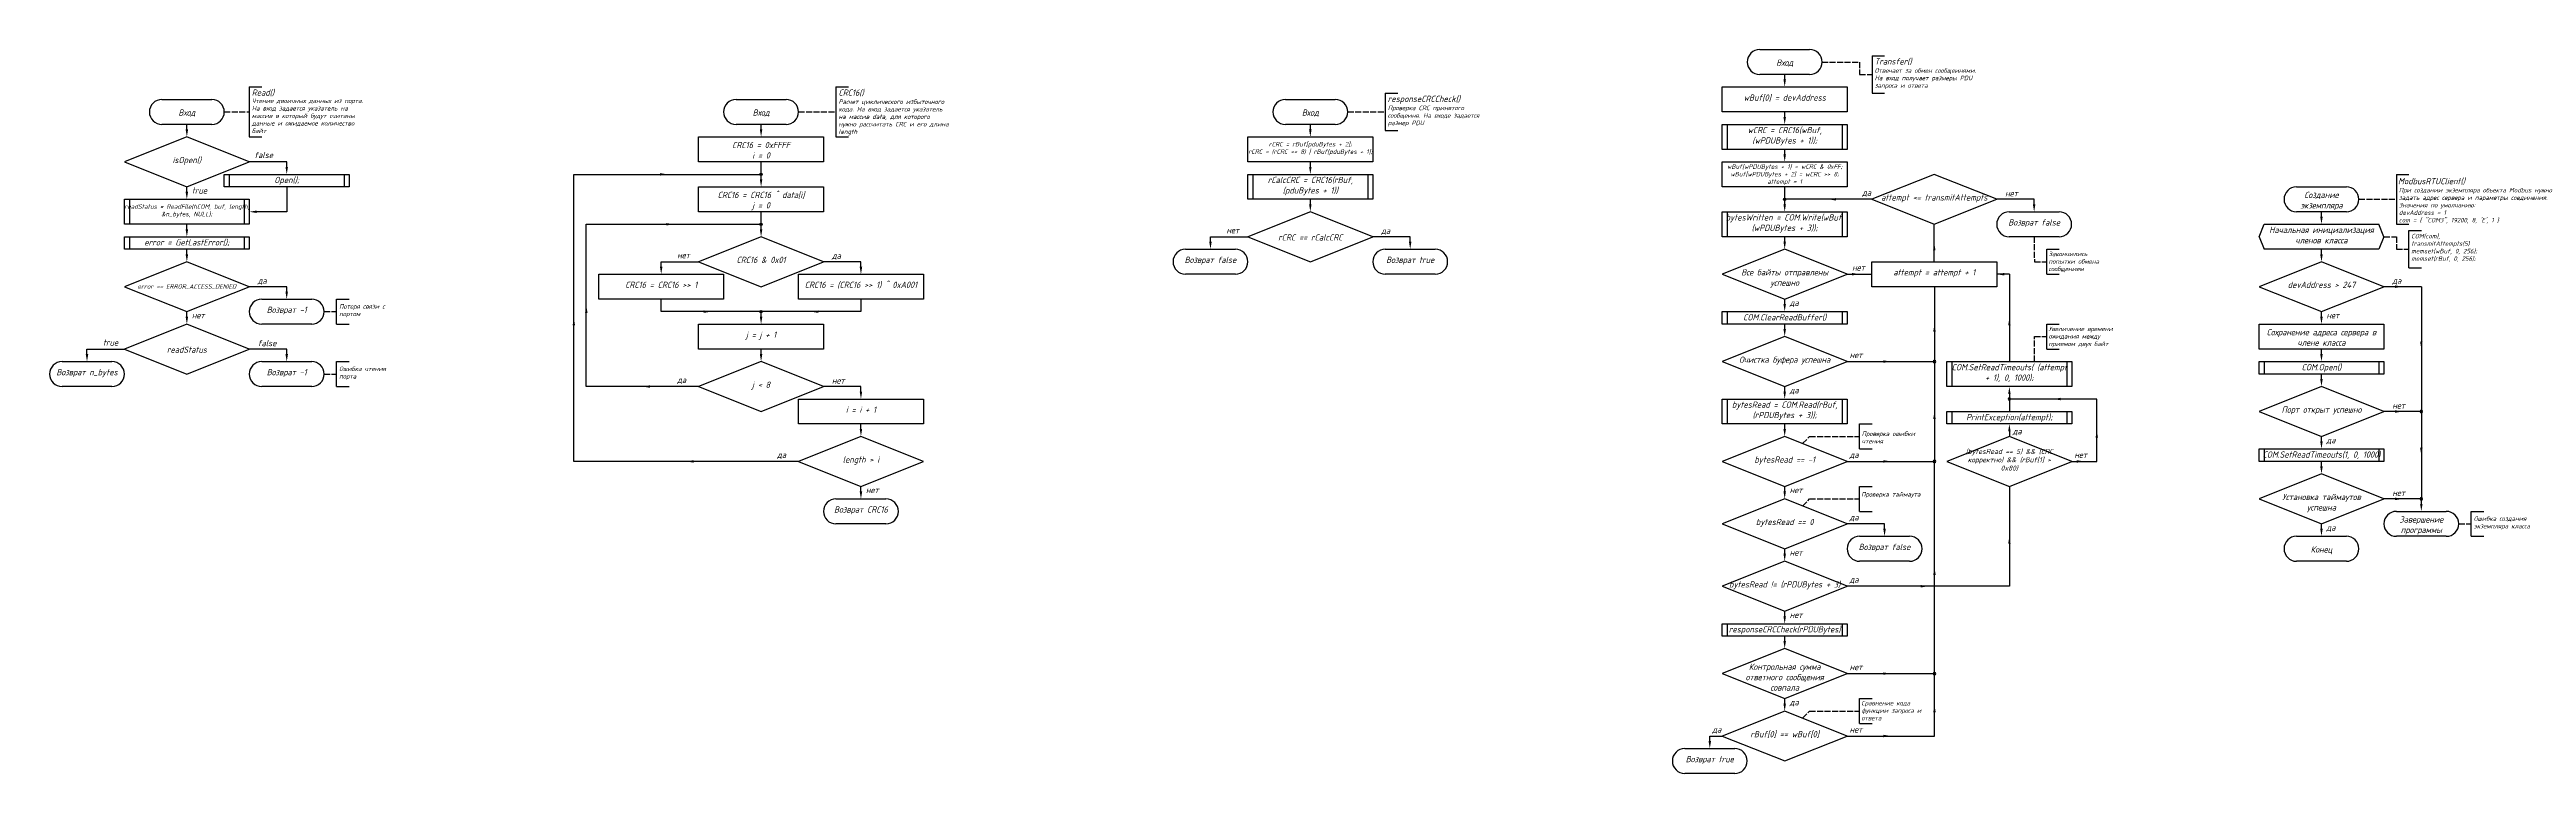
# Model space of a CAD drawing. Header units: millimetres. Extents: x -10 to 7940, y -346 to 297.
# Drawn here: x 2910 to 3902, y 5 to 295 of the extents above; entities that cross this region are included whole.
import ezdxf

# ---------------------------------------------------------------- set-up
doc = ezdxf.new("R2010")
doc.units = ezdxf.units.MM
doc.linetypes.add('ACAD_ISO02W100', pattern=[15, 12, -3])
doc.layers.add('С_обычная', color=7, linetype='Continuous', lineweight=30)
doc.layers.add('С_Штриховые', color=7, linetype='ACAD_ISO02W100', lineweight=30)
doc.styles.add('Гост', font='isocpeur.ttf', dxfattribs={"width": 0.9, "oblique": 15})

# ---------------------------------------------------------------- blocks, each defined once
blk = doc.blocks.new('A$C232F50DB')
at = {"layer": 'С_обычная'}
for p, q in [((-2.95, -0.36), (17.05, -0.36)), ((17.05, -10.36), (-2.95, -10.36))]:
    blk.add_line(p, q, dxfattribs=at)
for centre, start, end in [((-2.95, -5.36), 90, 270), ((17.05, -5.36), 270, 90)]:
    blk.add_arc(centre, 5, start, end, dxfattribs=at)
blk = doc.blocks.new('A$C38F65341')
at = {"layer": 'С_обычная'}
h = blk.add_hatch(color=256, dxfattribs=at)
h.dxf.hatch_style = 1
h.paths.add_polyline_path([(0.5, 0, 1), (-0.5, 0, 1)])
blk.add_circle((0, 0), 0.5, dxfattribs=at)

msp = doc.modelspace()

# ---------------------------------------------------------------- linework, layer by layer
at = {"layer": 'С_обычная'}
for p, q in [((3595, 295), (3615, 295)), ((3640, 292.5), (3645, 292.5)), ((3640, 292.5), (3640, 277.5)), ((2990, 280), (2995, 280)), ((2990, 280), (2990, 260)), ((3225, 280), (3230, 280)), ((3225, 280), (3225, 260)), ((3580, 280), (3630, 280)), ((3580, 270), (3580, 280)), ((3615, 285), (3595, 285)), ((3605, 283), (3605, 285)), ((3630, 280), (3630, 270)), ((2955, 275), (2975, 275)), ((3185, 275), (3205, 275)), ((3405, 275), (3425, 275)), ((3445, 277.5), (3450, 277.5)), ((3445, 277.5), (3445, 262.5)), ((3630, 270), (3580, 270)), ((3605, 268), (3605, 270)), ((3640, 277.5), (3645, 277.5)), ((2965, 260), (2940, 250)), ((2975, 265), (2955, 265)), ((2965, 263), (2965, 265)), ((2990, 250), (2965, 260)), ((2990, 260), (2995, 260)), ((3170, 260), (3220, 260)), ((3170, 250), (3170, 260)), ((3205, 265), (3185, 265)), ((3195, 263), (3195, 265)), ((3220, 260), (3220, 250)), ((3225, 260), (3230, 260)), ((3390, 260), (3440, 260)), ((3390, 250), (3390, 260)), ((3425, 265), (3405, 265)), ((3415, 263), (3415, 265)), ((3440, 260), (3440, 250)), ((3445, 262.5), (3450, 262.5)), ((3580, 265), (3630, 265)), ((3580, 255), (3580, 265)), ((3582, 265), (3582, 255)), ((3628, 265), (3628, 255)), ((3630, 265), (3630, 255)), ((2940, 250), (2965, 240)), ((2965, 240), (2990, 250)), ((3005, 250), (2990, 250)), ((3005, 248), (3005, 250)), ((3220, 250), (3170, 250)), ((3195, 243), (3195, 250)), ((3440, 250), (3390, 250)), ((3415, 248), (3415, 250)), ((3630, 255), (3580, 255)), ((3580, 250), (3630, 250)), ((3580, 240), (3580, 250)), ((3605, 253), (3605, 255)), ((3630, 250), (3630, 240)), ((2965, 238), (2965, 240)), ((2980, 245), (3030, 245)), ((2980, 240), (2980, 245)), ((3030, 240), (2980, 240)), ((2982, 245), (2982, 240)), ((3005, 240), (3005, 230)), ((3028, 245), (3028, 240)), ((3030, 245), (3030, 240)), ((3120, 130), (3120, 245)), ((3120, 245), (3195, 245)), ((3170, 240), (3220, 240)), ((3170, 230), (3170, 240)), ((3220, 240), (3220, 230)), ((3390, 245), (3440, 245)), ((3390, 235), (3390, 245)), ((3392, 245), (3392, 235)), ((3438, 245), (3438, 235)), ((3440, 245), (3440, 235)), ((3630, 240), (3580, 240)), ((3605, 233), (3605, 240)), ((3664.92, 245), (3639.92, 235)), ((3689.92, 235), (3664.92, 245)), ((3810, 240), (3830, 240)), ((3850, 245), (3855, 245)), ((3850, 245), (3850, 225)), ((2940, 235), (2990, 235)), ((2940, 225), (2940, 235)), ((2942, 235), (2942, 225)), ((2988, 235), (2988, 225)), ((2990, 235), (2990, 225)), ((3005, 230), (2993, 230)), ((3220, 230), (3170, 230)), ((3195, 223), (3195, 230)), ((3440, 235), (3390, 235)), ((3415, 230), (3390, 220)), ((3415, 233), (3415, 235)), ((3440, 220), (3415, 230)), ((3580, 230), (3630, 230)), ((3580, 220), (3580, 230)), ((3582, 230), (3582, 220)), ((3640, 235), (3605, 235)), ((3628, 230), (3628, 220)), ((3630, 230), (3630, 220)), ((3639.92, 235), (3664.92, 225)), ((3664.92, 225), (3689.92, 235)), ((3704.92, 235), (3689.92, 235)), ((3704.92, 233), (3704.92, 235)), ((3830, 230), (3810, 230)), ((3820, 228), (3820, 230)), ((2990, 225), (2940, 225)), ((2940, 220), (2990, 220)), ((2940, 215), (2940, 220)), ((2942, 220), (2942, 215)), ((2965, 223), (2965, 225)), ((2988, 220), (2988, 215)), ((2990, 220), (2990, 215)), ((3125, 160), (3125, 225)), ((3125, 225), (3195, 225)), ((3195, 220), (3170, 210)), ((3220, 210), (3195, 220)), ((3375, 218), (3375, 220)), ((3375, 220), (3390, 220)), ((3390, 220), (3415, 210)), ((3415, 210), (3440, 220)), ((3455, 220), (3440, 220)), ((3455, 218), (3455, 220)), ((3630, 220), (3580, 220)), ((3605, 218), (3605, 220)), ((3664.92, 210), (3664.92, 225)), ((3795, 220), (3797, 225)), ((3795, 220), (3797, 215)), ((3797, 225), (3843, 225)), ((3845, 220), (3843, 225)), ((3845, 220), (3843, 215)), ((3850, 225), (3855, 225)), ((3855, 222.5), (3860, 222.5)), ((3855, 207.5), (3855, 222.5)), ((2990, 215), (2940, 215)), ((2965, 210), (2940, 200)), ((2965, 213), (2965, 215)), ((2990, 200), (2965, 210)), ((3155, 208), (3155, 210)), ((3155, 210), (3170, 210)), ((3170, 210), (3195, 200)), ((3195, 200), (3220, 210)), ((3235, 210), (3220, 210)), ((3235, 208), (3235, 210)), ((3605, 215), (3580, 205)), ((3630, 205), (3605, 215)), ((3639.92, 210), (3689.92, 210)), ((3639.92, 200), (3639.92, 210)), ((3689.92, 210), (3689.92, 200)), ((3710, 215), (3715, 215)), ((3710, 205), (3710, 215)), ((3820, 210), (3795, 200)), ((3843, 215), (3797, 215)), ((3820, 213), (3820, 215)), ((3845, 200), (3820, 210)), ((2940, 200), (2965, 190)), ((2965, 190), (2990, 200)), ((3005, 200), (2990, 200)), ((3005, 198), (3005, 200)), ((3130, 205), (3180, 205)), ((3130, 195), (3130, 205)), ((3180, 205), (3180, 195)), ((3210, 205), (3260, 205)), ((3210, 195), (3210, 205)), ((3260, 205), (3260, 195)), ((3580, 205), (3605, 195)), ((3605, 195), (3630, 205)), ((3630, 205), (3639.92, 205)), ((3689.92, 200), (3639.92, 200)), ((3665, 200), (3665, 170)), ((3695, 205), (3689.92, 205)), ((3695, 205), (3695, 170)), ((3710, 205), (3715, 205)), ((3795, 200), (3820, 190)), ((3820, 190), (3845, 200)), ((3860, 200), (3845, 200)), ((3855, 207.5), (3860, 207.5)), ((3860, 200), (3860, 150)), ((2965, 188), (2965, 190)), ((3025, 195), (3030, 195)), ((3025, 185), (3025, 195)), ((3180, 195), (3130, 195)), ((3155, 190), (3155, 195)), ((3195, 190), (3155, 190)), ((3195, 188), (3195, 190)), ((3235, 190), (3195, 190)), ((3260, 195), (3210, 195)), ((3235, 195), (3235, 190)), ((3580, 190), (3630, 190)), ((3580, 185), (3580, 190)), ((3582, 190), (3582, 185)), ((3605, 193), (3605, 195)), ((3628, 190), (3628, 185)), ((3630, 190), (3630, 185)), ((3820, 188), (3820, 190)), ((2965, 185), (2940, 175)), ((2990, 175), (2965, 185)), ((3025, 185), (3030, 185)), ((3170, 185), (3220, 185)), ((3170, 175), (3170, 185)), ((3220, 185), (3220, 175)), ((3630, 185), (3580, 185)), ((3605, 180), (3580, 170)), ((3605, 183), (3605, 185)), ((3630, 170), (3605, 180)), ((3710, 185), (3715, 185)), ((3710, 175), (3710, 185)), ((3795, 185), (3845, 185)), ((3795, 175), (3795, 185)), ((3845, 185), (3845, 175)), ((2925, 173), (2925, 175)), ((2925, 175), (2940, 175)), ((2940, 175), (2965, 165)), ((2965, 165), (2990, 175)), ((3005, 175), (2990, 175)), ((3005, 173), (3005, 175)), ((3025, 170), (3030, 170)), ((3025, 160), (3025, 170)), ((3220, 175), (3170, 175)), ((3195, 170), (3170, 160)), ((3195, 173), (3195, 175)), ((3220, 160), (3195, 170)), ((3580, 170), (3605, 160)), ((3605, 160), (3630, 170)), ((3630, 170), (3665, 170)), ((3665, 170), (3665, 130)), ((3670, 170), (3720, 170)), ((3670, 160), (3670, 170)), ((3672, 170), (3672, 160)), ((3710, 175), (3715, 175)), ((3718, 170), (3718, 160)), ((3720, 170), (3720, 160)), ((3845, 175), (3795, 175)), ((3795, 170), (3845, 170)), ((3795, 165), (3795, 170)), ((3797, 170), (3797, 165)), ((3820, 173), (3820, 175)), ((3843, 170), (3843, 165)), ((3845, 170), (3845, 165)), ((3025, 160), (3030, 160)), ((3170, 160), (3125, 160)), ((3170, 160), (3195, 150)), ((3195, 150), (3220, 160)), ((3235, 160), (3220, 160)), ((3235, 158), (3235, 160)), ((3605, 158), (3605, 160)), ((3720, 160), (3670, 160)), ((3845, 165), (3795, 165)), ((3820, 160), (3795, 150)), ((3820, 163), (3820, 165)), ((3845, 150), (3820, 160)), ((3210, 155), (3260, 155)), ((3210, 145), (3210, 155)), ((3260, 155), (3260, 145)), ((3580, 155), (3630, 155)), ((3580, 145), (3580, 155)), ((3582, 155), (3582, 145)), ((3628, 155), (3628, 145)), ((3630, 155), (3630, 145)), ((3670, 150), (3720, 150)), ((3670, 145), (3670, 150)), ((3672, 150), (3672, 145)), ((3695, 157), (3695, 150)), ((3730, 155), (3695, 155)), ((3718, 150), (3718, 145)), ((3720, 150), (3720, 145)), ((3730, 130), (3730, 155)), ((3795, 150), (3820, 140)), ((3820, 140), (3845, 150)), ((3860, 150), (3845, 150)), ((3860, 150), (3860, 115)), ((3260, 145), (3210, 145)), ((3235, 140), (3210, 130)), ((3235, 143), (3235, 145)), ((3260, 130), (3235, 140)), ((3630, 145), (3580, 145)), ((3605, 140), (3580, 130)), ((3605, 143), (3605, 145)), ((3630, 130), (3605, 140)), ((3635, 145), (3640, 145)), ((3635, 135), (3635, 145)), ((3720, 145), (3670, 145)), ((3695, 140), (3670, 130)), ((3695, 142), (3695, 140)), ((3720, 130), (3695, 140)), ((3820, 138), (3820, 140)), ((3210, 130), (3120, 130)), ((3210, 130), (3235, 120)), ((3235, 120), (3260, 130)), ((3580, 130), (3605, 120)), ((3605, 120), (3630, 130)), ((3630, 130), (3665, 130)), ((3635, 135), (3640, 135)), ((3665, 45), (3665, 130)), ((3670, 130), (3695, 120)), ((3695, 120), (3720, 130)), ((3720, 130), (3730, 130)), ((3795, 135), (3845, 135)), ((3795, 130), (3795, 135)), ((3845, 130), (3795, 130)), ((3797, 135), (3797, 130)), ((3820, 128), (3820, 130)), ((3843, 135), (3843, 130)), ((3845, 135), (3845, 130)), ((3235, 118), (3235, 120)), ((3605, 118), (3605, 120)), ((3635, 120), (3640, 120)), ((3635, 110), (3635, 120)), ((3695, 120), (3695, 80)), ((3820, 125), (3795, 115)), ((3845, 115), (3820, 125)), ((3605, 115), (3580, 105)), ((3630, 105), (3605, 115)), ((3635, 110), (3640, 110)), ((3795, 115), (3820, 105)), ((3820, 105), (3845, 115)), ((3860, 115), (3845, 115)), ((3860, 113), (3860, 115)), ((3880, 110), (3885, 110)), ((3880, 100), (3880, 110)), ((3580, 105), (3605, 95)), ((3605, 95), (3630, 105)), ((3645, 105), (3630, 105)), ((3645, 103), (3645, 105)), ((3810, 100), (3830, 100)), ((3820, 103), (3820, 105)), ((3880, 100), (3885, 100)), ((3605, 90), (3580, 80)), ((3605, 93), (3605, 95)), ((3630, 80), (3605, 90)), ((3830, 90), (3810, 90)), ((3580, 80), (3605, 70)), ((3605, 70), (3630, 80)), ((3695, 80), (3630, 80)), ((3605, 68), (3605, 70)), ((3580, 65), (3630, 65)), ((3580, 60), (3580, 65)), ((3630, 60), (3580, 60)), ((3582, 65), (3582, 60)), ((3605, 58), (3605, 60)), ((3628, 65), (3628, 60)), ((3630, 65), (3630, 60)), ((3605, 55), (3580, 45)), ((3630, 45), (3605, 55)), ((3580, 45), (3605, 35)), ((3605, 35), (3630, 45)), ((3630, 45), (3665, 45)), ((3665, 20), (3665, 45)), ((3605, 30), (3580, 20)), ((3605, 33), (3605, 35)), ((3630, 20), (3605, 30)), ((3635, 35), (3640, 35)), ((3635, 25), (3635, 35)), ((3575, 18), (3575, 20)), ((3575, 20), (3580, 20)), ((3580, 20), (3605, 10)), ((3605, 10), (3630, 20)), ((3630, 20), (3665, 20)), ((3635, 25), (3640, 25))]:
    msp.add_line(p, q, dxfattribs=at)
for centre, start, end in [((3595, 290), 90, 270), ((3615, 290), 270, 90), ((2955, 270), 90, 270), ((2975, 270), 270, 90), ((3185, 270), 90, 270), ((3205, 270), 270, 90), ((3405, 270), 90, 270), ((3425, 270), 270, 90), ((3810, 235), 90, 270), ((3830, 235), 270, 90), ((3810, 95), 90, 270), ((3830, 95), 270, 90)]:
    msp.add_arc(centre, 5, start, end, dxfattribs=at)
for points in [[(3604.5, 283), (3605.5, 283), (3605, 280)], [(3604.5, 268), (3605.5, 268), (3605, 265)], [(2965.5, 263), (2964.5, 263), (2965, 260)], [(3195.5, 263), (3194.5, 263), (3195, 260)], [(3415.5, 263), (3414.5, 263), (3415, 260)], [(3604.5, 253), (3605.5, 253), (3605, 250)], [(3004.5, 248), (3005.5, 248), (3005, 245)], [(3154.5, 245.5), (3154.5, 244.5), (3157.5, 245)], [(3195.5, 243), (3194.5, 243), (3195, 240)], [(3414.5, 248), (3415.5, 248), (3415, 245)], [(2965.5, 238), (2964.5, 238), (2965, 235)], [(2993, 230.5), (2993, 229.5), (2990, 230)], [(3414.5, 233), (3415.5, 233), (3415, 230)], [(3604.5, 233), (3605.5, 233), (3605, 230)], [(3625.5, 235.5), (3625.5, 234.5), (3622.5, 235)], [(3704.42, 233), (3705.42, 233), (3704.92, 230)], [(2964.5, 223), (2965.5, 223), (2965, 220)], [(3157, 225.5), (3157, 224.5), (3160, 225)], [(3195.5, 223), (3194.5, 223), (3195, 220)], [(3820.5, 228), (3819.5, 228), (3820, 225)], [(2964.5, 213), (2965.5, 213), (2965, 210)], [(3375.5, 218), (3374.5, 218), (3375, 215)], [(3454.5, 218), (3455.5, 218), (3455, 215)], [(3604.5, 218), (3605.5, 218), (3605, 215)], [(3665.42, 214.5), (3664.42, 214.5), (3664.92, 217.5)], [(3820.5, 213), (3819.5, 213), (3820, 210)], [(3155.5, 208), (3154.5, 208), (3155, 205)], [(3234.5, 208), (3235.5, 208), (3235, 205)], [(3632, 204.5), (3632, 205.5), (3635, 205)], [(3692.92, 205.5), (3692.92, 204.5), (3689.92, 205)], [(3849.5, 199.5), (3849.5, 200.5), (3852.5, 200)], [(3004.5, 198), (3005.5, 198), (3005, 195)], [(3125.5, 189.5), (3124.5, 189.5), (3125, 192.5)], [(3172, 190.5), (3172, 189.5), (3175, 190)], [(3218, 189.5), (3218, 190.5), (3215, 190)], [(3605.5, 193), (3604.5, 193), (3605, 190)], [(2965.5, 188), (2964.5, 188), (2965, 185)], [(3120.5, 184.5), (3119.5, 184.5), (3120, 187.5)], [(3195.5, 188), (3194.5, 188), (3195, 185)], [(3604.5, 183), (3605.5, 183), (3605, 180)], [(3664.5, 182), (3665.5, 182), (3665, 185)], [(3694.5, 184.5), (3695.5, 184.5), (3695, 187.5)], [(3820.5, 188), (3819.5, 188), (3820, 185)], [(2925.5, 173), (2924.5, 173), (2925, 170)], [(3004.5, 173), (3005.5, 173), (3005, 170)], [(3194.5, 173), (3195.5, 173), (3195, 170)], [(3644.5, 169.5), (3644.5, 170.5), (3647.5, 170)], [(3820.5, 173), (3819.5, 173), (3820, 170)], [(3860.5, 178), (3859.5, 178), (3860, 175)], [(3150.5, 159.5), (3150.5, 160.5), (3147.5, 160)], [(3694.5, 157), (3695.5, 157), (3695, 160)], [(3820.5, 163), (3819.5, 163), (3820, 160)], [(3234.5, 158), (3235.5, 158), (3235, 155)], [(3605.5, 158), (3604.5, 158), (3605, 155)], [(3664.5, 147), (3665.5, 147), (3665, 150)], [(3715.5, 155.5), (3715.5, 154.5), (3712.5, 155)], [(3849.5, 149.5), (3849.5, 150.5), (3852.5, 150)], [(3234.5, 143), (3235.5, 143), (3235, 140)], [(3604.5, 143), (3605.5, 143), (3605, 140)], [(3694.5, 142), (3695.5, 142), (3695, 145)], [(3729.5, 139.5), (3730.5, 139.5), (3730, 142.5)], [(3168, 129.5), (3168, 130.5), (3165, 130)], [(3644.5, 129.5), (3644.5, 130.5), (3647.5, 130)], [(3722, 129.5), (3722, 130.5), (3725, 130)], [(3820.5, 138), (3819.5, 138), (3820, 135)], [(3860.5, 135.5), (3859.5, 135.5), (3860, 132.5)], [(3820.5, 128), (3819.5, 128), (3820, 125)], [(3235.5, 118), (3234.5, 118), (3235, 115)], [(3605.5, 118), (3604.5, 118), (3605, 115)], [(3849.5, 114.5), (3849.5, 115.5), (3852.5, 115)], [(3859.5, 113), (3860.5, 113), (3860, 110)], [(3644.5, 103), (3645.5, 103), (3645, 100)], [(3694.5, 97), (3695.5, 97), (3695, 100)], [(3820.5, 103), (3819.5, 103), (3820, 100)], [(3605.5, 93), (3604.5, 93), (3605, 90)], [(3659.5, 79.5), (3659.5, 80.5), (3662.5, 80)], [(3664.5, 84.5), (3665.5, 84.5), (3665, 87.5)], [(3605.5, 68), (3604.5, 68), (3605, 65)], [(3604.5, 58), (3605.5, 58), (3605, 55)], [(3644.5, 44.5), (3644.5, 45.5), (3647.5, 45)], [(3605.5, 33), (3604.5, 33), (3605, 30)], [(3664.5, 29.5), (3665.5, 29.5), (3665, 32.5)], [(3644.5, 19.5), (3644.5, 20.5), (3647.5, 20)], [(3575.5, 18), (3574.5, 18), (3575, 15)]]:
    msp.add_solid(points, dxfattribs=at)
at = {"layer": 'С_Штриховые', "ltscale": 0.2}
for p, q in [((3620, 290), (3635, 290)), ((3635, 290), (3635, 285)), ((3635, 285), (3640, 285)), ((2980, 270), (2990, 270)), ((3210, 270), (3225, 270)), ((3430, 270), (3445, 270)), ((3835, 235), (3850, 235)), ((3704.92, 220), (3705, 210)), ((3845, 220), (3850, 220)), ((3850, 220), (3850, 215)), ((3705, 210), (3710, 210)), ((3850, 215), (3855, 215)), ((3020, 190), (3025, 190)), ((3705, 180), (3710, 180)), ((3705, 170), (3705, 180)), ((3020, 165), (3025, 165)), ((3612.14, 137.14), (3615, 140)), ((3615, 140), (3635, 140)), ((3612.14, 112.14), (3615, 115)), ((3615, 115), (3635, 115)), ((3875, 105), (3880, 105)), ((3612.14, 27.14), (3615, 30)), ((3615, 30), (3635, 30))]:
    msp.add_line(p, q, dxfattribs=at)

# ---------------------------------------------------------------- block references
at = {"layer": 'С_обычная'}
for name, p in [('A$C38F65341', (3195, 245)), ('A$C38F65341', (3605, 235)), ('A$C232F50DB', (3697.87, 230.36)), ('A$C38F65341', (3195, 225)), ('A$C232F50DB', (3367.95, 215.36)), ('A$C232F50DB', (3447.95, 215.36)), ('A$C232F50DB', (2997.95, 195.36)), ('A$C38F65341', (3195, 190)), ('A$C232F50DB', (2917.95, 170.36)), ('A$C232F50DB', (2997.95, 170.36)), ('A$C232F50DB', (3227.95, 115.36)), ('A$C232F50DB', (3852.95, 110.36)), ('A$C232F50DB', (3637.95, 100.36)), ('A$C232F50DB', (3567.95, 15.36))]:
    msp.add_blockref(name, p, dxfattribs=at)
at = {"layer": 'С_обычная', "xscale": -1, "rotation": 1.143636425560146e-05}
for p in [(3665, 170), (3695, 155), (3860, 150), (3665, 130), (3860, 115), (3665, 45)]:
    msp.add_blockref('A$C38F65341', p, dxfattribs=at)

# ---------------------------------------------------------------- texts
at = {"layer": 'С_обычная', "style": 'Гост'}
for s, width, heights, insert, char_height, attachment_point in [('Вход', 21.8632, [7.93], (3605, 291), 2.5, 2), ('Transfer()', 32, [0], (3641, 291.5), 2.5, 1), ('Read()', 32, [0], (2991, 279), 2.5, 1), ('CRC16()', 32, [0], (3226, 279), 2.5, 1), ('Вход', 21.8632, [7.93], (2965, 271), 2.5, 2), ('Вход', 21.8632, [7.93], (3195, 271), 2.5, 2), ('Вход', 21.8632, [7.93], (3415, 271), 2.5, 2), ('responseCRCCheck()', 32, [0], (3446, 276.5), 2.5, 1), ('wBuf[0] = devAddress', 49.2488, [7.85], (3605, 277), 2.5, 2), ('CRC16 = 0xFFFF\\Pi = 0', 49.2488, [7.85], (3195, 258), 2.5, 2), ('rCRC = rBuf[pduBytes + 2];\\PrCRC = (rCRC << 8) | rBuf[pduBytes + 1];', 88.9142, [10.23], (3415, 258), 1.8, 2), ('wCRC = CRC16(wBuf, (wPDUBytes + 1));', 44.7661, [10.17], (3605, 264), 2.5, 2), ('isOpen()', 36.9873, [8.92], (2965, 252), 2.5, 2), ('false', 11, [0], (2992, 254), 2.5, 1), ('wBuf[wPDUBytes + 1] = wCRC & 0xFF;\\PwBuf[wPDUBytes + 2] = wCRC >> 8;\\Pattempt = 1', 68.1106, [16.2], (3605, 249), 1.8, 2), ('true', 8.1152, [3.77], (2967, 239.79), 2.5, 1), ('Open();', 59, [0], (3005, 244), 2.5, 2), ('CRC16 = CRC16 ^  data[i]\\Pj = 0', 49.2488, [7.85], (3195, 238), 2.5, 2), ('rCalcCRC = CRC16(rBuf, (pduBytes + 1))', 44.7661, [10.17], (3415, 244), 2.5, 2), ('да', 11, [0], (3636, 238.88), 2.5, 1), ('ModbusRTUClient()', 32, [0], (3850.68, 243.54), 2.5, 1), ('readStatus = ReadFile(hCOM, buf, length, &n_bytes, NULL);', 44.7661, [10.17], (2965, 233), 1.8, 2), ('bytesWritten = COM.Write(wBuf, (wPDUBytes + 3));', 51.2807, [10.17], (3605, 229), 2.5, 2), ('attempt <= transmitAttempts', 46.5236, [9.76], (3664.92, 237), 2.5, 2), ('Создание экземпляра', 21.8632, [7.93], (3820, 238), 2.5, 2), ('error = GetLastError();', 59, [0], (2965, 219), 2.5, 2), ('нет', 11, [0], (3381.39, 223.88), 2.5, 1), ('rCRC == rCalcCRC', 35.8459, [10.08], (3415, 221), 2.5, 2), ('Возврат false', 27.6622, [0], (3704.92, 227), 2.5, 2), ('Начальная инициализация членов класса', 39.2707, [20.38], (3820, 224), 2.5, 2), ('нет', 11, [0], (3161.39, 213.88), 2.5, 1), ('CRC16 & 0x01', 36.9873, [8.92], (3195, 212), 2.5, 2), ('Возврат false', 27.6622, [0], (3375, 212), 2.5, 2), ('Возврат true', 27.6622, [0], (3455, 212), 2.5, 2), ('error == ERROR_ACCESS_DENIED', 35.8459, [10.08], (2965, 201), 1.8, 2), ('CRC16 = CRC16 >> 1', 49.2488, [7.85], (3155, 202), 2.5, 2), ('CRC16 = (CRC16 >> 1) ^  0xA001', 49.2488, [7.85], (3235, 202), 2.5, 2), ('Все байты отправлены успешно', 35.8459, [10.08], (3605, 207), 2.5, 2), ('нет', 11, [0], (3632, 208.88), 2.5, 1), ('attempt = attempt + 1', 49.2488, [7.85], (3664.92, 207), 2.5, 2), ('devAddress > 247', 36.9873, [8.92], (3820, 202), 2.5, 2), ('нет', 8.1152, [3.77], (2967, 189.79), 2.5, 1), ('Возврат -1', 27.6622, [0], (3005, 192), 2.5, 2), ('COM.ClearReadBuffer()', 59, [0], (3605, 189), 2.5, 2), ('да', 8.1152, [3.77], (3607, 194.79), 2.5, 1), ('нет', 8.1152, [3.77], (3822, 189.79), 2.5, 1), ('true', 11, [0], (2931.39, 178.88), 2.5, 1), ('j = j + 1', 49.2488, [7.85], (3195, 182), 2.5, 2), ('Сохранение адреса сервера в члене класса', 46.2414, [7.77], (3820, 183), 2.5, 2), ('readStatus', 35.8459, [10.08], (2965, 176), 2.5, 2), ('Очистка буфера успешна', 35.8459, [10.08], (3605, 172), 2.5, 2), ('нет', 11, [0], (3631, 173.88), 2.5, 1), ('COM.SetReadTimeouts( (attempt + 1), 0, 1000);', 44.531, [8.88], (3695, 169), 2.5, 2), ('COM.Open()', 59, [0], (3820, 169), 2.5, 2), ('Возврат n_bytes', 27.6622, [0], (2925, 167), 2.5, 2), ('Возврат -1', 27.6622, [0], (3005, 167), 2.5, 2), ('да', 11, [0], (3161.39, 163.88), 2.5, 1), ('j < 8', 36.9873, [8.92], (3195, 162), 2.5, 2), ('да', 8.1152, [3.77], (3607, 159.79), 2.5, 1), ('i = i + 1', 49.2488, [7.85], (3235, 152), 2.5, 2), ('bytesRead = COM.Read(rBuf, (rPDUBytes + 3));', 51.2807, [10.17], (3605, 154), 2.5, 2), ('PrintException(attempt);', 59, [0], (3695, 149), 2.5, 2), ('Порт открыт успешно', 36.9873, [8.92], (3820, 152), 2.5, 2), ('да', 11, [0], (3696.32, 143.31), 2.5, 1), ('да', 8.1152, [3.77], (3822, 139.79), 2.5, 1), ('да', 11, [0], (3201.39, 133.88), 2.5, 1), ('length > i', 36.9873, [8.92], (3235, 132), 2.5, 2), ('bytesRead == -1', 35.8459, [10.08], (3605, 132), 2.5, 2), ('да', 11, [0], (3631, 133.88), 2.5, 1), ('(bytesRead == 5) && (CRC корректно) && (rBuf[1] > 0x80)', 29.19, [13.48], (3695, 135), 2, 2), ('нет', 11, [0], (3721, 133.88), 2.5, 1), ('COM.SetReadTimeouts(1, 0, 1000)', 59, [0], (3820, 134), 2.5, 2), ('нет', 8.1152, [3.77], (3237, 119.79), 2.5, 1), ('нет', 8.1152, [3.77], (3607, 119.79), 2.5, 1), ('Возврат CRC16', 27.6622, [0], (3235, 112), 2.5, 2), ('Установка таймаутов успешна', 36.9873, [8.92], (3820, 117), 2.5, 2), ('bytesRead == 0', 35.8459, [10.08], (3605, 107), 2.5, 2), ('да', 11, [0], (3631, 108.88), 2.5, 1), ('да', 8.1152, [3.77], (3822, 104.79), 2.5, 1), ('Завершение программы', 27.6622, [0], (3860, 108), 2.5, 2), ('нет', 8.1152, [3.77], (3607, 94.79), 2.5, 1), ('Возврат false', 27.6622, [0], (3645, 97), 2.5, 2), ('Конец', 21.8632, [7.93], (3820, 96), 2.5, 2), ('bytesRead != (rPDUBytes + 3)', 46.7198, [9.32], (3605, 82), 2.5, 2), ('да', 11, [0], (3631, 83.88), 2.5, 1), ('responseCRCCheck(rPDUBytes)', 59, [0], (3605, 64), 2.5, 2), ('нет', 8.1152, [3.77], (3607, 69.79), 2.5, 1), ('Контрольная сумма ответного сообщения совпала', 32.14, [11.62], (3605, 49), 2.5, 2), ('нет', 11, [0], (3631, 48.88), 2.5, 1), ('да', 8.1152, [3.77], (3607, 34.79), 2.5, 1), ('да', 11, [0], (3576, 23.88), 2.5, 1), ('rBuf[0] == wBuf[0]', 32.14, [11.62], (3605, 22), 2.5, 2), ('нет', 11, [0], (3631, 23.88), 2.5, 1), ('Возврат true', 27.6622, [0], (3575, 12), 2.5, 2)]:
    msp.add_mtext_dynamic_manual_height_columns(s, width=width, gutter_width=17.5, heights=heights, dxfattribs=dict(at, insert=insert, char_height=char_height, attachment_point=attachment_point))
at = {"layer": 'С_обычная', "char_height": 1.8, "attachment_point": 1, "style": 'Гост'}
for s, insert, width in [('Отвечает за обмен сообщеинями. На вход получает размеры PDU запроса и ответа', (3641.03, 287.5), 36.9734), ('Чтение двоичных данных из порта. На вход задается указатель на массив в который будут считаны данные и ожидаемое количество байт', (2991.03, 275.36), 38.5404), ('Расчет циклического избыточного кода. На вход задается указатель на массив data, для которого нужно рассчитать CRC и его длина length', (3226.03, 275), 36.9734), ('Проверка CRC принятого сообщеиня. На входе задается размер PDU', (3446.03, 272.5), 36.9734), ('При создании экземпляра объекта Modbus нужно задать адрес сервера и параметры соединения.\\PЗначения по умолчанию:\\PdevAddress = 1\\Pcom = \\{ "COM3", 19200, 8, \'E\', 1 \\}', (3851, 239.57), 55.4223), ('COM(com),\\PtransmitAttempts(5)\\Pmemset(wBuf, 0, 256);\\Pmemset(rBuf, 0, 256);', (3855.96, 221.17), 33.3013), ('Закончились попытки обмена сообщением', (3710.68, 214.02), 20.5026), ('Потеря связи с портом', (3026, 193), 15.9064), ('Увеличение времени ожидания между приемом двух байт', (3710.68, 184.02), 25.3219), ('Ошибка чтения порта', (3026, 168), 17.3063), ('Проверка ошибки чтения', (3635.85, 142), 20.5026), ('Проверка таймаута', (3635.65, 117.7), 20.5026), ('Ошибка создания экземпляра класса', (3881, 108), 20.5026), ('Сравнение кода функции запроса и ответа', (3635.73, 34.09), 25.3659)]:
    msp.add_mtext(s, dxfattribs=dict(at, insert=insert, width=width))
at = {"layer": 'С_обычная', "char_height": 2.5, "attachment_point": 1, "rotation": 0.00001, "style": 'Гост'}
for s, insert in [('нет', (3693.29, 238.65)), ('да', (3443.37, 223.65)), ('да', (3223.37, 213.65)), ('да', (2993.37, 203.65)), ('да', (3848.37, 203.65)), ('false', (2993.37, 178.65)), ('нет', (3223.37, 163.65)), ('нет', (3848.37, 153.65)), ('нет', (3848.37, 118.65))]:
    msp.add_mtext_dynamic_manual_height_columns(s, width=11, gutter_width=17.5, heights=[0], dxfattribs=dict(at, insert=insert))

doc.saveas('drawing.dxf')
